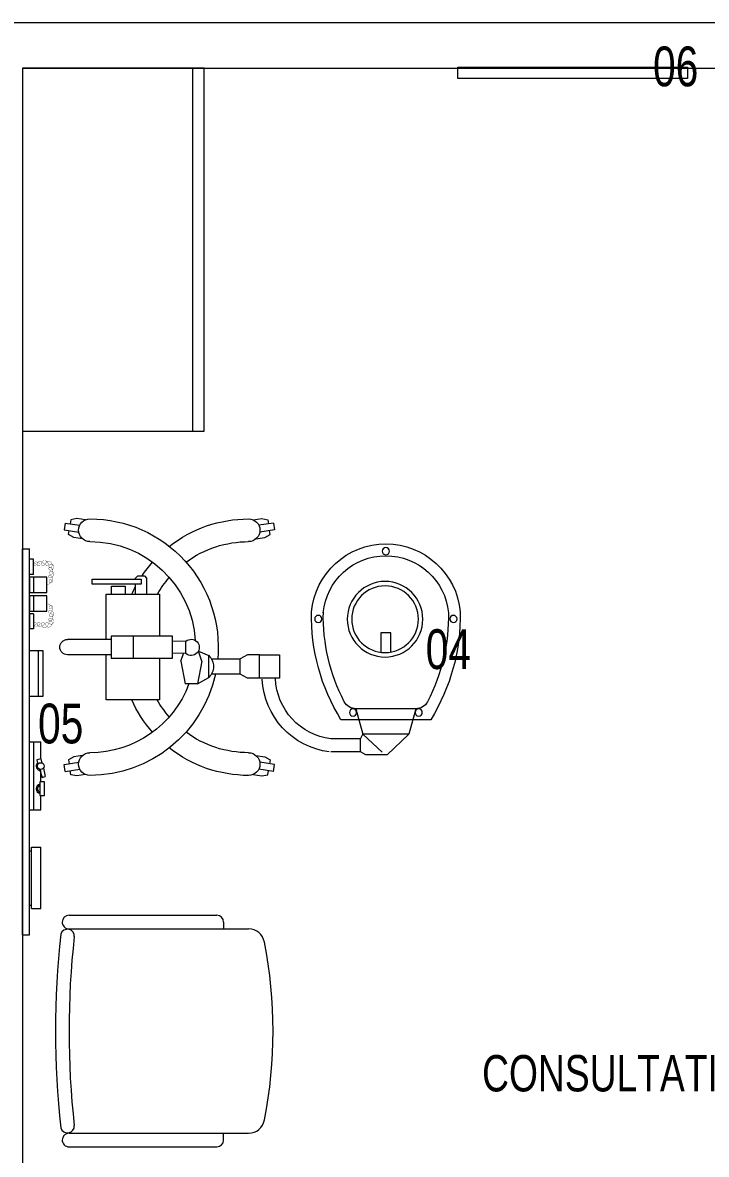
# Model space of a CAD drawing. Header units: millimetres. Extents: x -160614 to 59925, y -157025 to 0.
# Drawn here: x -104558 to -103052, y -108235 to -105743 of the extents above; entities that cross this region are included whole.
import ezdxf

# ---------------------------------------------------------------- set-up
doc = ezdxf.new("R2010")
doc.units = ezdxf.units.MM
doc.header["$LTSCALE"] = 8
doc.layers.get('0').update_dxf_attribs({"color": 9, "lineweight": 5})
for name, color, linetype, lineweight in [('72_EGR_BASE_TEXT', 9, 'Continuous', 5), ('72_EGR_EQP_TAG', 9, 'Continuous', 5), ('LOADING', 9, 'Continuous', 5), ('Walls', 9, 'Continuous', 5)]:
    doc.layers.add(name, color=color, linetype=linetype, lineweight=lineweight)
doc.layers.get('0').off()
doc.layers.get('0').freeze()
doc.styles.add('X3G_ENTITY_257CFD', font='swisscl.ttf', dxfattribs={"height": 200})
doc.styles.add('X3G_ENTITY_258862', font='swisscl.ttf', dxfattribs={"height": 200})

# ---------------------------------------------------------------- blocks, each defined once
blk = doc.blocks.new('GF21027-P')
at = {"layer": 'LOADING'}
for p, q in [((0.4, 0.4), (-0.4, 0.4)), ((-0.4, 0.4), (-0.4, 0)), ((0.4, 0), (0.4, 0.4)), ((-0.4, 0.025), (0.4, 0.025)), ((-0.4, 0), (0.4, 0))]:
    blk.add_line(p, q, dxfattribs=at)
blk = doc.blocks.new('GF21016-P')
at = {"layer": 'LOADING', "extrusion": (-1.24384e-09, -1.20261e-09, -1)}
for p, q in [((0.0128, 0.0179), (0.0128, 0.4136)), ((0.4628, 0.0179), (0.4628, 0.4136)), ((-0.0022, 0.3585), (0.0128, 0.3585)), ((0.4778, 0.3585), (0.4628, 0.3585)), ((-0.0172, 0.0179), (-0.0172, 0.3435)), ((0.4928, 0.0179), (0.4928, 0.3435)), ((0.4778, 0.0029), (0.4778, 0.0029))]:
    blk.add_line(p, q, dxfattribs=at)
for centre, radius, start, end in [((-0.2378, -0.5362), 1.0036, 78.7568, 101.2432), ((-0.0478, 0.4136), 0.035, 0, 80.6557), ((-0.4278, 0.4136), 0.035, 99.3443, 180), ((0.0022, 0.3435), 0.015, 0, 90), ((-0.4778, 0.3435), 0.015, 90, 180), ((-0.0284, 0.0145), 0.015, 284.3864, 95.5209), ((-0.2378, 1.8928), 1.8749, 263.6341, 276.3659), ((-0.4471, 0.0145), 0.015, 84.4791, 255.6136), ((0.0022, 0.0179), 0.015, 270, 0), ((0.0022, 0.0179), 0.015, 180, 270), ((-0.2378, 1.8734), 1.8855, 263.5119, 276.4881), ((-0.4778, 0.0179), 0.015, 270, 0), ((-0.4778, 0.0179), 0.015, 180, 270)]:
    blk.add_arc(centre, radius, start, end, dxfattribs=at)
blk = doc.blocks.new('mobile light')
at = {"layer": 'LOADING'}
for p, q in [((1882.58, -498.29), (1882.35, -499.8)), ((1882.58, -498.29), (1885.78, -498.78)), ((1883.78, -497.56), (1883.65, -498.45)), ((1885.1, -497.29), (1883.78, -497.56)), ((1887.04, -497.59), (1885.1, -497.29)), ((1923.94, -497.59), (1925.88, -497.29)), ((1928.41, -498.29), (1925.2, -498.78)), ((1925.88, -497.29), (1927.2, -497.56)), ((1927.2, -497.56), (1927.33, -498.45)), ((1928.41, -498.29), (1928.63, -499.8)), ((1882.35, -499.8), (1885.55, -500.28)), ((1883.28, -500.85), (1883.42, -499.96)), ((1884.47, -501.5), (1883.28, -500.85)), ((1928.63, -499.8), (1925.43, -500.28)), ((1926.52, -501.5), (1927.7, -500.85)), ((1927.7, -500.85), (1927.56, -499.96)), ((1886.4, -501.79), (1884.47, -501.5)), ((1924.58, -501.79), (1926.52, -501.5)), ((1947.59, -502.62), (1941.09, -502.62)), ((1948.76, -501.94), (1947.59, -502.62)), ((1947.59, -502.62), (1947.59, -505.45)), ((1948.15, -506.5), (1952.41, -502.55)), ((1953.47, -501.94), (1948.76, -501.94)), ((1958.23, -506.5), (1953.47, -501.94)), ((1947.59, -505.45), (1941.09, -505.45)), ((1947.59, -505.45), (1948.15, -506.5)), ((1946.6, -512.08), (1948.15, -506.5)), ((1958.23, -506.5), (1948.15, -506.5)), ((1959.78, -512.08), (1958.23, -506.5)), ((1963.08, -509.67), (1943.3, -509.67)), ((1959.78, -512.08), (1946.6, -512.08)), ((1908.01, -522.53), (1909, -517.55)), ((1911.69, -517.55), (1909, -517.55)), ((1912.69, -522.53), (1911.69, -517.55)), ((1911.69, -517.55), (1914.17, -518.99)), ((1914.17, -518.99), (1914.17, -523.77)), ((1921.08, -519.69), (1914.74, -519.69)), ((1922.73, -518.8), (1921.08, -519.69)), ((1921.08, -519.69), (1921.08, -523.01)), ((1921.08, -519.69), (1921.08, -523.01)), ((1925.38, -518.8), (1922.73, -518.8)), ((1892.68, -528.06), (1892.68, -523.24)), ((1892.68, -523.24), (1906.16, -523.24)), ((1897.5, -528.06), (1897.5, -523.24)), ((1906.16, -523.24), (1906.16, -528.06)), ((1908.01, -522.53), (1908.62, -524.28)), ((1912.69, -522.53), (1911.9, -524.78)), ((1921.08, -523.01), (1914.77, -523.01)), ((1922.73, -523.93), (1921.08, -523.04)), ((1892.68, -523.97), (1883.05, -523.97)), ((1909.15, -524.25), (1906.16, -524.32)), ((1909.15, -524.25), (1909.15, -526.94)), ((1911.9, -524.78), (1914.17, -523.77)), ((1925.38, -523.93), (1922.73, -523.93)), ((1892.68, -527.34), (1883.05, -527.34)), ((1906.16, -528.06), (1892.68, -528.06)), ((1909.15, -526.94), (1906.16, -526.87)), ((1884.47, -549.77), (1883.28, -550.42)), ((1883.28, -550.42), (1883.42, -551.31)), ((1886.4, -549.48), (1884.47, -549.77)), ((1924.58, -549.48), (1926.52, -549.77)), ((1926.52, -549.77), (1927.7, -550.42)), ((1927.7, -550.42), (1927.56, -551.31)), ((1882.35, -551.47), (1885.55, -550.99)), ((1882.58, -552.98), (1882.35, -551.47)), ((1882.58, -552.98), (1885.78, -552.5)), ((1883.78, -553.71), (1883.65, -552.82)), ((1928.41, -552.98), (1925.2, -552.5)), ((1928.63, -551.47), (1925.43, -550.99)), ((1927.2, -553.71), (1927.33, -552.82)), ((1928.41, -552.98), (1928.63, -551.47)), ((1885.1, -553.98), (1883.78, -553.71)), ((1887.04, -553.69), (1885.1, -553.98)), ((1923.94, -553.69), (1925.88, -553.98)), ((1925.88, -553.98), (1927.2, -553.71))]:
    blk.add_line(p, q, dxfattribs=at)
for points in [[(1903.33, -523.24), (1903.33, -514.02), (1891.61, -514.02), (1891.61, -523.97)], [(1954.27, -524.55), (1954.27, -528.82), (1952.05, -528.82), (1952.05, -524.5)], [(1891.61, -527.34), (1891.61, -537.34), (1903.33, -537.34), (1903.33, -528.06)], [(1892.74, -537.34), (1892.74, -539.04), (1895.76, -539.04), (1895.76, -537.34)], [(1898.05, -537.34), (1898.05, -539.5)], [(1898.05, -540.63), (1898.05, -540.87), (1898.53, -541.35), (1900.02, -541.35), (1900.5, -540.87), (1900.5, -537.34)]]:
    blk.add_lwpolyline(points, dxfattribs=at)
for points in [[(1929.78, -518.8), (1925.38, -518.8), (1925.38, -523.93), (1929.78, -523.93)], [(1899.3, -539.5), (1888.5, -539.5), (1888.5, -540.63), (1899.3, -540.63)]]:
    blk.add_lwpolyline(points, close=True, dxfattribs=at)
for centre, radius in [((1945.96, -511.25), 0.793), ((1960.42, -511.25), 0.793), ((1953.01, -531.79), 8.32), ((1953.01, -531.79), 7.35), ((1938.31, -531.85), 0.793), ((1968.07, -531.85), 0.793), ((1953.19, -546.77), 0.793)]:
    blk.add_circle(centre, radius, dxfattribs=at)
for centre, radius, start, end in [((1888.02, -499.89), 2.5, 90, 270), ((1888.02, -525.64), 28.25, 12.1463, 90), ((1922.96, -525.64), 28.25, 90, 128.2073), ((1922.96, -499.89), 2.5, 270, 90), ((1888.02, -525.64), 23.25, 20.3387, 90), ((1922.96, -525.64), 23.25, 90, 126.3743), ((1942.82, -519.31), 16.86, 97.1293, 177.6115), ((1942.82, -519.31), 13.97, 97.1293, 177.6115), ((1922.96, -525.64), 28.25, 138.4974, 155.7305), ((1922.96, -525.64), 23.25, 138.7224, 150.0382), ((1980.13, -532.49), 43.32, 148.2167, 181.2501), ((1926.25, -532.49), 43.32, 358.7499, 31.7833), ((1946.6, -514.96), 2.89, 90, 152.4092), ((1959.78, -514.96), 2.89, 27.5908, 90), ((1980.13, -532.49), 40.72, 152.4092, 181.2501), ((1926.25, -532.49), 40.72, 358.7499, 27.5908), ((1911.94, -521.38), 3.27, 313.0112, 46.9888), ((1888.02, -525.64), 28.25, 270, 5.3386), ((1883.05, -525.65), 1.68, 90, 270), ((1910.32, -525.6), 1.78, 229.0673, 130.9327), ((1888.02, -525.64), 23.25, 270, 356.3184), ((1953.19, -531.93), 13.84, 185.2361, 354.7639), ((1953.19, -531.93), 16.44, 185.2361, 354.7639), ((1922.96, -525.64), 28.25, 204.483, 208.105), ((1922.96, -525.64), 23.25, 210.2349, 221.2776), ((1922.96, -525.64), 28.25, 213.7985, 221.5026), ((1922.96, -525.64), 23.25, 233.6257, 270), ((1922.96, -525.64), 28.25, 231.7927, 270), ((1888.02, -551.39), 2.5, 90, 270), ((1922.96, -551.39), 2.5, 270, 90)]:
    blk.add_arc(centre, radius, start, end, dxfattribs=at)
blk = doc.blocks.new('ME19011A-P')
for p, q in [((-0.425, 0), (0.425, 0)), ((-0.425, 0), (-0.425, -0.015)), ((0.425, 0), (0.425, -0.015)), ((-0.425, -0.015), (0.425, -0.015)), ((-0.3675, -0.0198), (-0.2325, -0.0198)), ((-0.3675, -0.0198), (-0.3675, -0.0399)), ((-0.36, -0.015), (-0.36, -0.0198)), ((-0.24, -0.015), (-0.24, -0.0198)), ((-0.2325, -0.0198), (-0.2325, -0.0399)), ((-0.15, -0.015), (-0.15, -0.04)), ((0, -0.015), (0, -0.04)), ((0.1, -0.015), (0.1, -0.045)), ((0.2, -0.045), (0.2, -0.015)), ((0.2818, -0.015), (0.2484, -0.015)), ((0.2484, -0.0243), (0.2484, -0.015)), ((0.2818, -0.0243), (0.2484, -0.0243)), ((0.2818, -0.0243), (0.2818, -0.015)), ((0.3211, -0.015), (0.2877, -0.015)), ((0.2877, -0.015), (0.2877, -0.0531)), ((0.3211, -0.0243), (0.2877, -0.0243)), ((0.3211, -0.0531), (0.3211, -0.015)), ((0.3623, -0.015), (0.3289, -0.015)), ((0.3289, -0.015), (0.3289, -0.0531)), ((0.3623, -0.0243), (0.3289, -0.0243)), ((0.3623, -0.0531), (0.3623, -0.015)), ((0.3682, -0.0243), (0.3682, -0.015)), ((0.3682, -0.015), (0.4016, -0.015)), ((0.3682, -0.0243), (0.4016, -0.0243)), ((0.4016, -0.0243), (0.4016, -0.015)), ((-0.3675, -0.0399), (-0.2325, -0.0399)), ((-0.15, -0.025), (0, -0.025)), ((-0.15, -0.04), (-0.1187, -0.04)), ((-0.0887, -0.04), (-0.0637, -0.04)), ((-0.0606, -0.0371), (-0.0787, -0.0432)), ((-0.0787, -0.0432), (-0.077, -0.0497)), ((-0.0582, -0.046), (-0.077, -0.0497)), ((-0.0402, -0.0312), (-0.0496, -0.0337)), ((-0.047, -0.0434), (-0.0376, -0.0409)), ((-0.0376, -0.0409), (-0.0402, -0.0312)), ((-0.0379, -0.04), (0, -0.04)), ((0.1, -0.035), (0.2, -0.035)), ((0.1, -0.045), (0.2, -0.045)), ((0.2877, -0.0531), (0.3211, -0.0531)), ((0.3289, -0.0531), (0.3623, -0.0531))]:
    blk.add_line(p, q)
at = {"const_width": 0.000601}
for points in [[(0.3044, -0.0531, -0.184574), (0.2977, -0.0636, -1.44364), (0.2961, -0.0581, -0.837915), (0.2969, -0.0664, -0.30536), (0.2839, -0.062, -1.584726), (0.2894, -0.0609, -0.253153), (0.2827, -0.0684, -0.874198), (0.2775, -0.0585, -0.915253), (0.2791, -0.0658, -0.223821), (0.2683, -0.0644, -1.703343), (0.272, -0.0597, -0.588962), (0.2621, -0.068, -0.717795), (0.2625, -0.0581, -0.983104), (0.2645, -0.0644, -0.326362), (0.2534, -0.0609, -0.758716), (0.2609, -0.0514, -0.906186), (0.2593, -0.0565, -0.189488), (0.2526, -0.0522, -0.7948), (0.2613, -0.0423, -1.223996), (0.2574, -0.047, -0.072149), (0.2534, -0.0403, -0.645886), (0.2609, -0.0324, -1.366917), (0.2574, -0.0371, -0.078415), (0.2542, -0.0308, -0.723006), (0.2613, -0.0256, -1.105484), (0.2582, -0.0292, -0.221197), (0.2566, -0.0243, -0.221197)], [(0.3456, -0.0531, 0.184574), (0.3523, -0.0636, 1.44364), (0.3539, -0.0581, 0.837915), (0.3531, -0.0664, 0.30536), (0.3661, -0.062, 1.584726), (0.3606, -0.0609, 0.253153), (0.3673, -0.0684, 0.874198), (0.3725, -0.0585, 0.915253), (0.3709, -0.0658, 0.223821), (0.3817, -0.0644, 1.703343), (0.378, -0.0597, 0.588962), (0.3879, -0.068, 0.717795), (0.3875, -0.0581, 0.983104), (0.3855, -0.0644, 0.326362), (0.3966, -0.0609, 0.758716), (0.3891, -0.0514, 0.906186), (0.3907, -0.0565, 0.189488), (0.3974, -0.0522, 0.7948), (0.3887, -0.0423, 1.223996), (0.3926, -0.047, 0.072149), (0.3966, -0.0403, 0.645886), (0.3891, -0.0324, 1.366917), (0.3926, -0.0371, 0.078415), (0.3958, -0.0308, 0.723006), (0.3887, -0.0256, 1.105484), (0.3918, -0.0292, 0.221197), (0.3934, -0.0243, 0.221197)]]:
    blk.add_lwpolyline(points, format="xyb", dxfattribs=at)
blk.add_lwpolyline([(-0.1187, -0.0482), (-0.0887, -0.0482), (-0.0887, -0.0382), (-0.1187, -0.0382)], close=True)
blk.add_circle((-0.0537, -0.04), 0.0075)
for centre, radius, start, end in [((-0.1037, -0.04), 0.01, 10.4593, 169.5407), ((-0.1037, -0.04), 0.0075, 14.0075, 165.9925), ((-0.0537, -0.04), 0.01, 45, 180)]:
    blk.add_arc(centre, radius, start, end)
blk = doc.blocks.new('M.44.57.64')
at = {"layer": 'LOADING', "xscale": 1000.000000000002, "yscale": 1000.000000000002, "zscale": 1000.000000000002, "rotation": 225.9999036123427}
blk.add_blockref('ME19011A-P', (-80806.9, 16720.7), dxfattribs=at)
blk = doc.blocks.new('GF1')
at = {"layer": 'LOADING', "color": 9, "elevation": 0}
blk.add_lwpolyline([(-103600, -105865.8), (-103600, -105840.8), (-103094, -105840.8), (-103094, -105865.8), (-103600, -105865.8)], dxfattribs=at)
at = {"layer": 'Walls', "color": 9}
for p, q in [((-108507.8, -105742.6), (-97309.4, -105742.6)), ((-104558.2, -105842.6), (-104558.2, -109842.6, 0)), ((-104558.2, -105842.6), (-101174.4, -105842.6))]:
    blk.add_line(p, q, dxfattribs=at)
at = {"layer": 'LOADING', "color": 9}
for name, p, xscale, yscale, zscale, rotation in [('GF21027-P', (-104158.2, -106242.6), 1000, 1000, 1000, 90.00000002091177), ('mobile light', (-123290.1, -112374.4, 0), -10, 10, 10, 180)]:
    blk.add_blockref(name, p, dxfattribs=dict(at, xscale=xscale, yscale=yscale, zscale=zscale, rotation=rotation))
at = {"layer": 'LOADING', "color": 9, "rotation": 224.0000963876573}
blk.add_blockref('M.44.57.64', (-174301, -151431.6, 0), dxfattribs=at)
at = {"layer": 'LOADING', "color": 9, "extrusion": (2.24019e-05, 2.67576e-11, 1), "xscale": -1000.000000000004, "yscale": 1000.000000000004, "zscale": -1000.000000000004, "rotation": 270.0000251123531}
blk.add_blockref('GF21016-P', (-104474, -108201.2, -2.3), dxfattribs=at)
at = {"layer": '72_EGR_BASE_TEXT', "color": 9, "insert": (-102812.7, -108016.3, 0), "char_height": 80, "attachment_point": 2, "style": 'X3G_ENTITY_258862'}
blk.add_mtext('CONSULTATION ROOM NEUROLOGY', dxfattribs=at)
at = {"layer": '72_EGR_EQP_TAG', "color": 9, "char_height": 87.47, "attachment_point": 2, "style": 'X3G_ENTITY_257CFD'}
for s, insert in [('06', (-103119.9, -105795.3, 0)), ('04', (-103620.6, -107078.6, 0)), ('05', (-104474.4, -107242.4, 0))]:
    blk.add_mtext(s, dxfattribs=dict(at, insert=insert))

msp = doc.modelspace()

# ---------------------------------------------------------------- block references
at = {"layer": '72_EGR_EQP_TAG'}
msp.add_blockref('GF1', (0, 0), dxfattribs=at)

doc.saveas('drawing.dxf')
